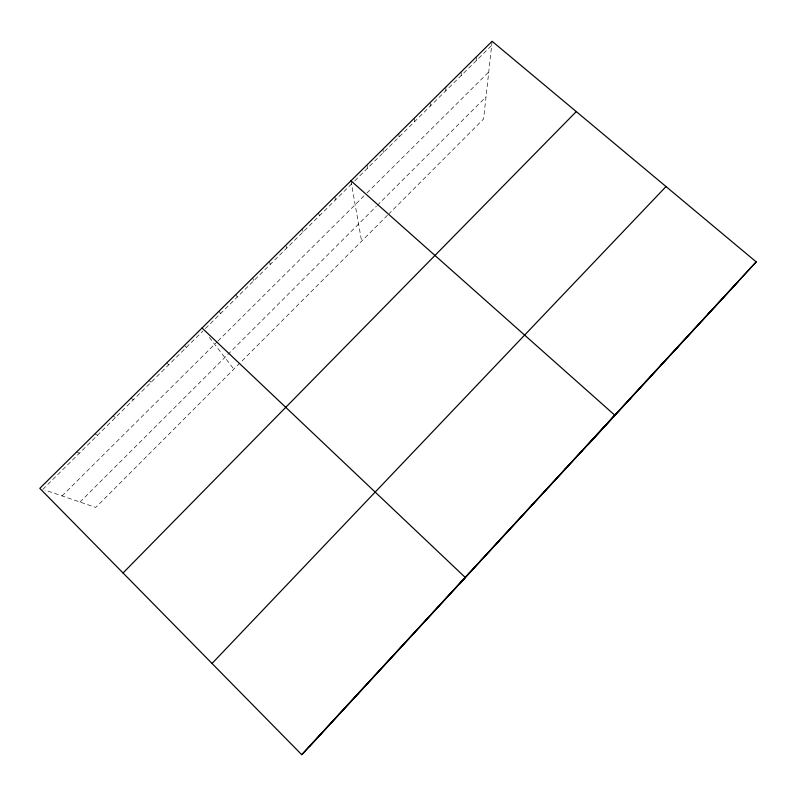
<?xml version="1.0" encoding="UTF-8"?>
<svg xmlns="http://www.w3.org/2000/svg" width="796" height="796" viewBox="0 0 796 796"><rect width="100%" height="100%" fill="white"/><g stroke="black" fill="none" stroke-linecap="round" stroke-linejoin="round"><path stroke-width="0.6" stroke-dasharray="3.98 2.98" d="M430.278 106.127L430.278 103.331M445.75 90.814L445.879 86.983M461.143 75.59L461.312 72.645M476.436 60.456L476.695 57.441M492.107 41.292L483.59 119.002L389.194 213.547M387.473 215.268L95.759 507.42L44.994 490.117M79.968 502.037L376.428 206.244M377.274 205.398L486.018 96.893M62.048 495.938L217.169 341.802M218.014 340.967L366.12 193.806M366.966 192.97L488.744 71.978M42.805 489.371L202.861 331.056M205.418 328.529L354.031 181.538M354.867 180.712L491.649 45.412M76.665 451.919L79.361 453.213M94.913 433.87L97.47 435.303M113.052 415.95L115.46 417.502M131.081 398.129L133.34 399.821M148.981 380.428L151.101 382.249M166.782 362.847L168.752 364.787M184.463 345.365L186.294 347.444M209.328 337.424L233.855 369.125M218.98 311.246L220.552 313.564M235.825 294.6L237.268 297.027M252.571 278.043L253.884 280.6M269.217 261.595L270.391 264.262M285.754 245.248L286.809 248.024M302.201 228.989L303.137 231.885M318.549 212.84L319.355 215.835M334.798 196.781L335.484 199.886M350.946 180.811L361.603 241.178M367.006 164.941L367.454 168.264M382.966 149.17L383.294 152.593M398.826 133.479L399.045 137.011M414.607 117.898L414.706 121.519"/><path stroke-width="1.19" d="M459.849 583.826L465.232 577.428L202.035 328.002M498.664 541.21L499.221 540.574M515.36 523.101L516.047 522.325M531.957 505.102L532.773 504.186M548.444 487.222L549.389 486.167M564.832 469.451L565.896 468.267M581.12 451.79L582.304 450.466M597.298 434.238L598.612 432.785M588.085 444.745L614.82 415.214L350.946 180.811M629.367 399.473L630.92 397.761M645.248 382.239L646.919 380.408M661.038 365.125L662.819 363.155M676.729 348.111L678.63 346.021M692.321 331.206L694.331 328.987M707.813 314.39L709.942 312.062M756.2 261.894L301.754 754.707L39.8 488.346L492.107 41.292L756.2 261.894L301.754 754.707M309.415 746.638L737.992 281.854M212.034 663.476L666.013 186.562M320.42 734.479L321.295 733.554M338.947 714.38L339.673 713.624M357.354 694.42L357.931 693.823M123.032 572.981L576.274 111.599"/></g></svg>
